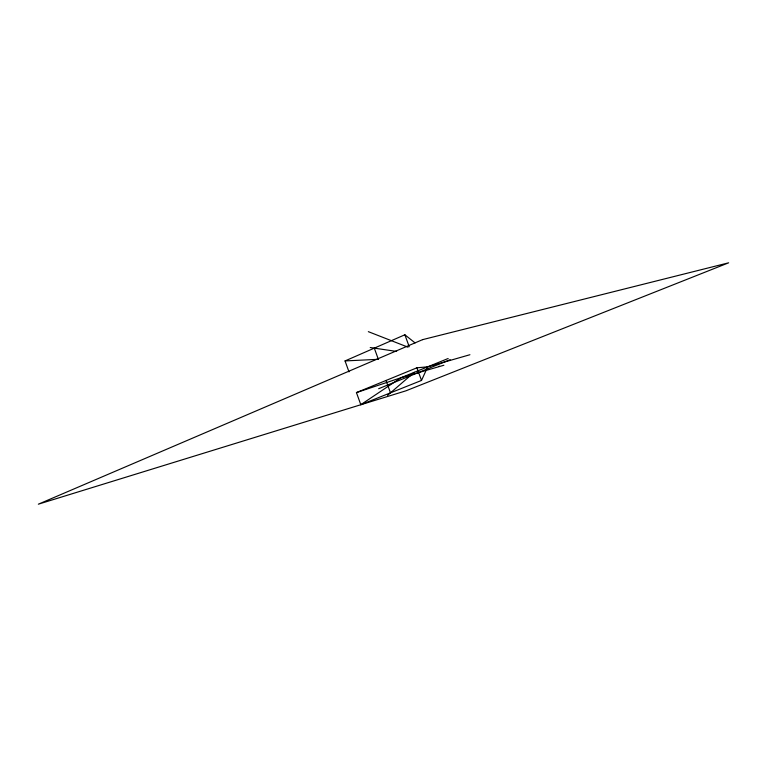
<?xml version="1.0" encoding="UTF-8"?>
<svg xmlns="http://www.w3.org/2000/svg" width="767" height="767" viewBox="0 0 767 767"><rect width="100%" height="100%" fill="white"/><g stroke="black" fill="none" stroke-linecap="round" stroke-linejoin="round"><path stroke-width="1.15" d="M427.718 366.827L416.912 367.805L356.444 392.589L360.806 404.698L421.514 380.442L427.718 366.827L469.922 354.728M387.556 395.379L414.257 372.311M360.806 404.698L401.045 377.7L448.158 358.496M348.985 371.861L345.045 360.931L404.871 334.776L415.052 342.897M378.639 388.716L450.152 359.675M356.444 392.589L401.045 377.7L443.882 365.245M345.045 360.931L378.543 359.301M370.231 347.537L396.635 351.43M368.333 331.66L408.015 347.183M439.299 366.166L438.916 366.3M404.871 334.776L409.223 346.722M416.912 367.805L421.514 380.442M374.306 348.141L378.342 359.301M386.012 380.47L390.499 392.838M422.588 339.647L38.35 504.187L405.887 390.834L728.65 262.813L422.588 339.647"/></g></svg>
